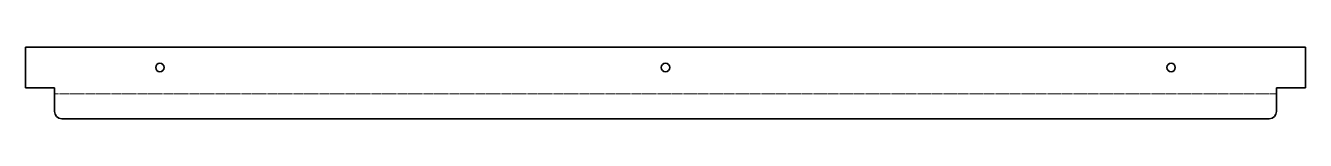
# Model space of a CAD drawing. Header units: inches. Extents: x 0 to 886, y 0 to 50.
import ezdxf

# ---------------------------------------------------------------- set-up
doc = ezdxf.new("R2010")
doc.units = ezdxf.units.IN
doc.header["$MEASUREMENT"] = 0
doc.linetypes.add('Chain', pattern=[13.68, 9.12, -1.14, 2.28, -1.14])
doc.layers.add('SIMUMAK Bend Centerline (ISO)', color=7, linetype='Chain', lineweight=9)
doc.layers.add('SIMUMAK Visible (ISO)', color=7, linetype='Continuous', lineweight=35)

# ---------------------------------------------------------------- blocks, each defined once
blk = doc.blocks.new('3DOF250-04-CFF02_Sheet_3DOF250-04-CFF02 (desplegada)')
at = {"layer": 'SIMUMAK Bend Centerline (ISO)', "ltscale": 0.263158}
blk.add_line((-423, -7.5), (423, -7.5), dxfattribs=at)
at = {"layer": 'SIMUMAK Visible (ISO)'}
for p, q in [((-443, -3.24), (-443, 24.76)), ((443, 24.76), (-443, 24.76)), ((443, -3.24), (443, 24.76)), ((-443, -3.24), (-423, -3.24)), ((-423, -3.24), (-423, -19.76)), ((423, -3.24), (443, -3.24)), ((423, -19.76), (423, -3.24)), ((418, -24.76), (-418, -24.76))]:
    blk.add_line(p, q, dxfattribs=at)
for centre in [(-350, 10.76), (0, 10.76), (350, 10.76)]:
    blk.add_circle(centre, 2.9, dxfattribs=at)
at = {"layer": 'SIMUMAK Visible (ISO)', "extrusion": (0, 0, -1)}
for centre, start, end in [((418, -19.76), 270, 0), ((-418, -19.76), 180, 270)]:
    blk.add_arc(centre, 5, start, end, dxfattribs=at)

msp = doc.modelspace()

# ---------------------------------------------------------------- block references
msp.add_blockref('3DOF250-04-CFF02_Sheet_3DOF250-04-CFF02 (desplegada)', (443, 24.76))

doc.saveas('drawing.dxf')
